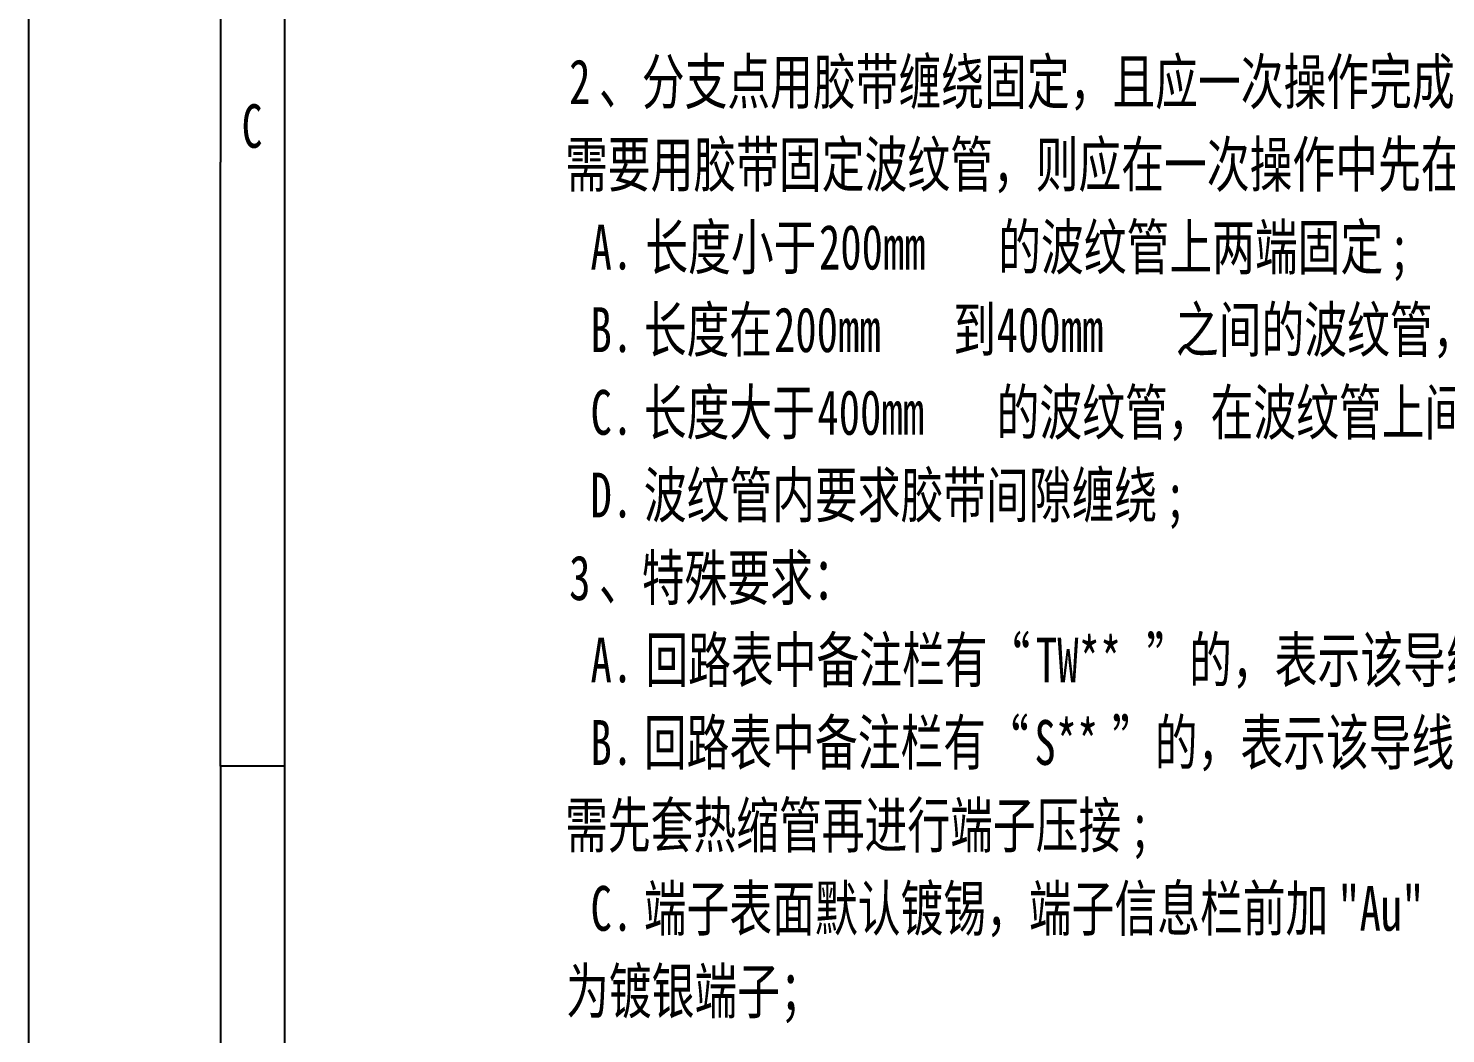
# Model space of a CAD drawing. Header units: inches. Extents: x 47316 to 59086, y 3141 to 11743.
# Drawn here: x 50247.9 to 50358.6, y 11240.3 to 11318.9 of the extents above; entities that cross this region are included whole.
import ezdxf

# ---------------------------------------------------------------- set-up
doc = ezdxf.new("R2010")
doc.units = ezdxf.units.IN
doc.header["$MEASUREMENT"] = 0
doc.styles.add('MtX_SimSun', font='')
doc.styles.get("Standard").update_dxf_attribs({"font": ''})
doc.styles.add('样式 100', font='SimSun.ttf', dxfattribs={"width": 0.7, "height": 3.5})
doc.styles.get('MtX_SimSun').set_extended_font_data('SimSun')
doc.styles.get('Standard').set_extended_font_data('SimSun')

msp = doc.modelspace()

# ---------------------------------------------------------------- linework, layer by layer
at = {"color": 0, "lineweight": -3}
for p, q in [((50247.93, 11581.24), (50247.93, 10740.24)), ((50262.93, 11561.24), (50262.93, 11308.41)), ((50267.93, 11561.24), (50267.93, 10761.24)), ((50262.93, 11261.24), (50262.93, 11308.41)), ((50267.93, 11261.24), (50262.93, 11261.24)), ((50262.93, 11261.24), (50262.93, 10761.24))]:
    msp.add_line(p, q, dxfattribs=at)

# ---------------------------------------------------------------- texts
at = {"color": 0, "lineweight": -3, "width": 0.7}
for s, height, style, p in [('、分支点用胶带缠绕固定，且应一次操作完成（每一根波纹管上缠绕至少两圈）；', 3.5, '样式 100', (50292.5, 11312.95)), ('C', 3.4, 'MtX_SimSun', (50264.59, 11309.54)), ('需要用胶带固定波纹管，则应在一次操作中先在线束上至少缠绕两圈后继续在波纹管上缠绕两圈', 3.5, '样式 100', (50289.85, 11306.49))]:
    msp.add_text(s, height=height, dxfattribs=dict(at, style=style)).set_placement(p)
for s, p in [('2', (50290.17, 11312.95)), ('长度小于', (50296.12, 11300.03)), ('的波纹管上两端固定', (50323.68, 11300.03)), (' A.', (50290.17, 11300.03)), ('200mm', (50309.68, 11300.03)), (';', (50354.19, 11300.03)), ('长度在', (50296, 11293.58)), ('到', (50320.17, 11293.58)), ('之间的波纹管，在波纹管中心打点固定，胶带缠绕两圈', (50337.56, 11293.58)), (' B.', (50290.17, 11293.58)), ('200mm', (50306.17, 11293.58)), ('400mm', (50323.56, 11293.58)), (' C.', (50290.17, 11287.12)), ('长度大于', (50296, 11287.12)), ('400mm', (50309.56, 11287.12)), ('的波纹管，在波纹管上间隔', (50323.56, 11287.12)), (' D.', (50290.17, 11280.66)), ('波纹管内要求胶带间隙缠绕', (50296, 11280.66)), (';', (50336.68, 11280.66)), ('3', (50290.17, 11274.2)), ('、特殊要求：', (50292.5, 11274.2)), ('回路表中备注栏有“', (50296.12, 11267.78)), ('”的，表示该导线为双绞线，同一编号为绞缠在一起；', (50335.26, 11267.78)), (' A.', (50290.17, 11267.78)), ('TW**', (50326.63, 11267.78)), ('回路表中备注栏有“', (50296, 11261.33)), ('S**', (50326.51, 11261.33)), ('”的，表示该导线为屏蔽线，同一编号为同一屏蔽线，其中屏蔽层接地线', (50332.58, 11261.33)), (' B.', (50290.17, 11261.33)), ('需先套热缩管再进行端子压接', (50289.85, 11254.87)), (';', (50333.92, 11254.87)), (' C.', (50290.17, 11248.37)), ('端子表面默认镀锡，端子信息栏前加', (50296, 11248.37)), ('"Au"', (50350.24, 11248.37)), ('为镀银端子；', (50289.93, 11241.91))]:
    msp.add_text(s, height=3.5, dxfattribs=at).set_placement(p)

doc.saveas('drawing.dxf')
